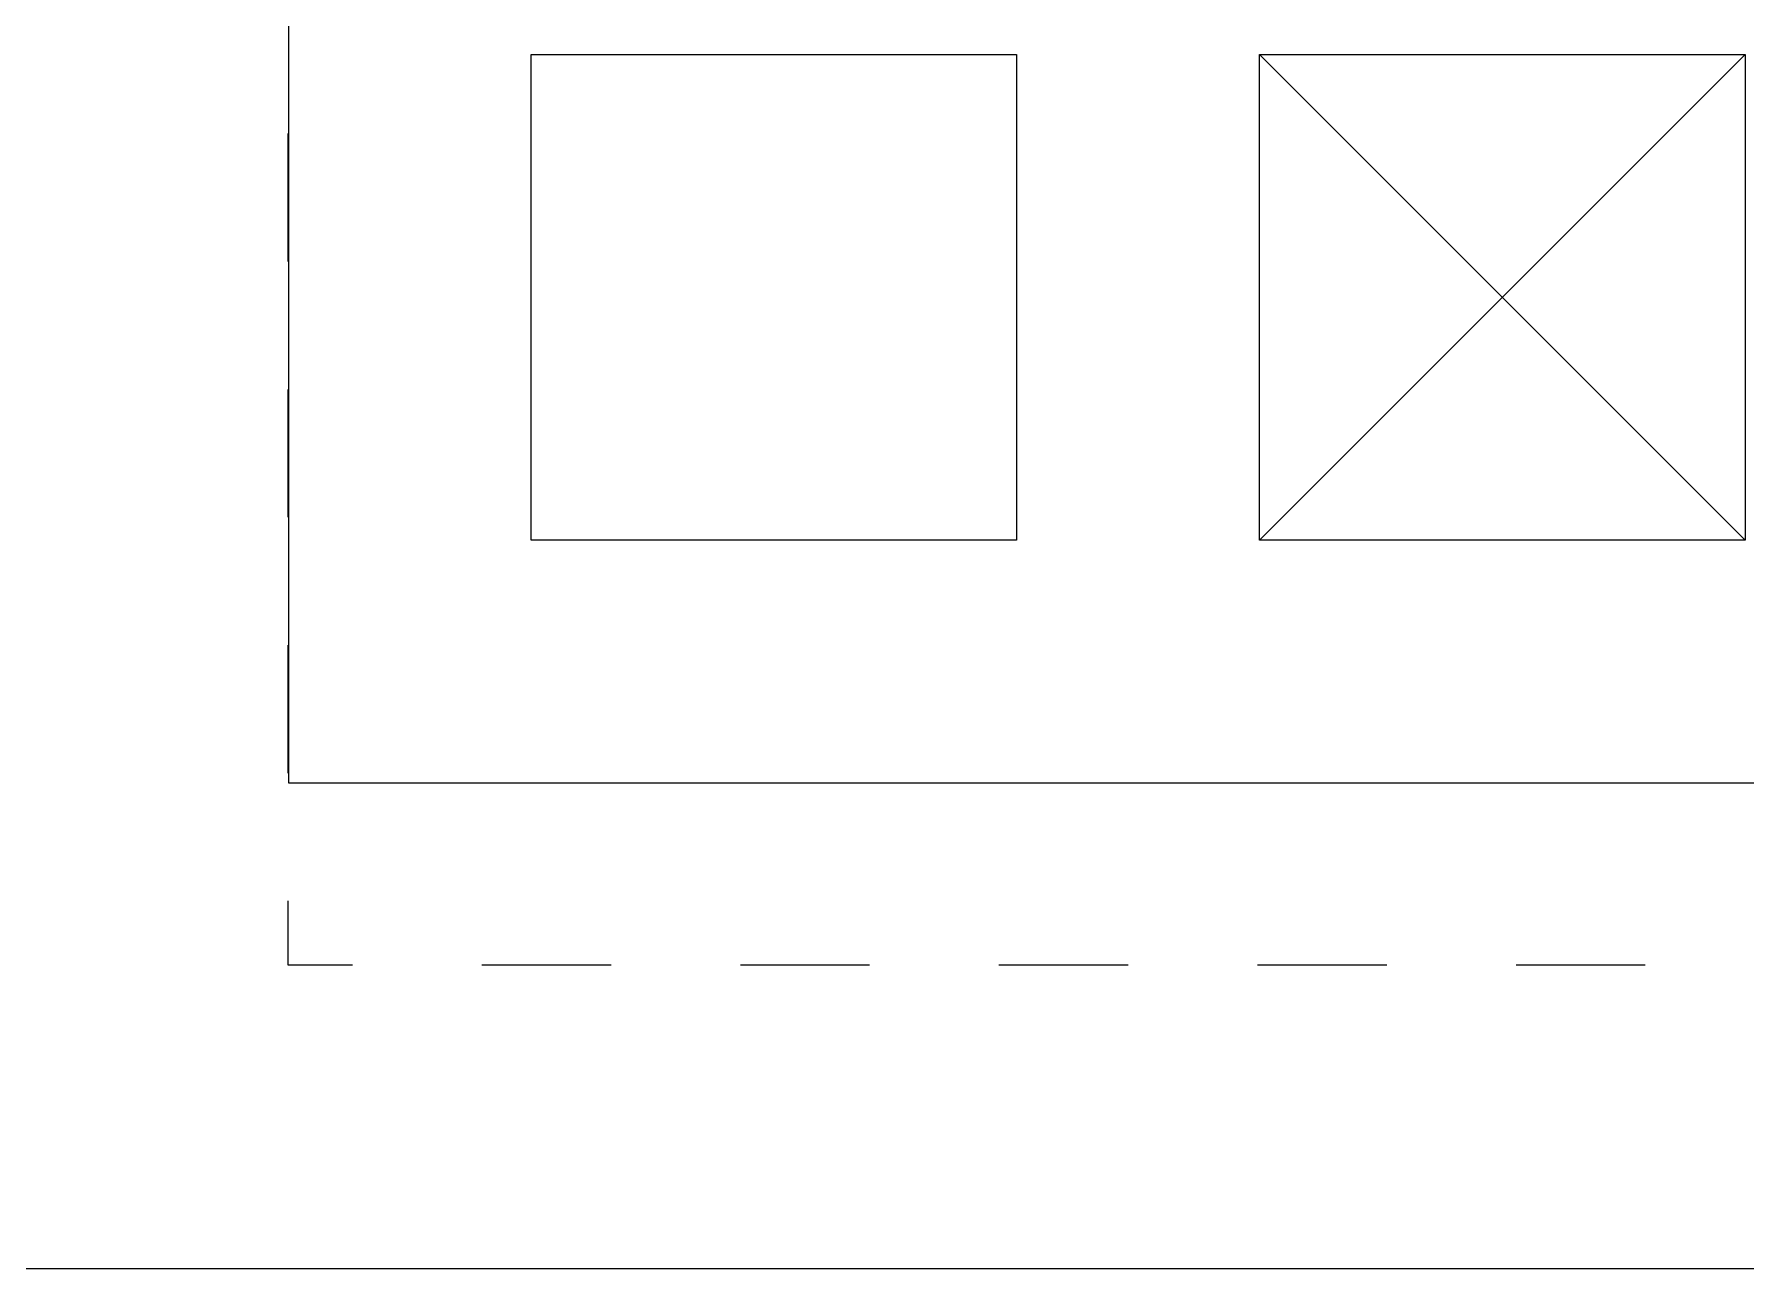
# Model space of a CAD drawing. Extents: x 0 to 360, y -268 to 0.
# Drawn here: x 106.6 to 163, y -268 to -227.3 of the extents above; entities that cross this region are included whole.
import ezdxf

# ---------------------------------------------------------------- set-up
doc = ezdxf.new("R2010")
doc.units = 0
doc.header["$MEASUREMENT"] = 0
doc.linetypes.add('AI-LINETYPE-5', pattern=[8.519513, 4.259756, -4.259756])
doc.linetypes.add('AI-LINETYPE-6', pattern=[8.427156, 4.213578, -4.213578])
doc.layers.add('LAYER_1', color=7, linetype='CONTINUOUS')

# ---------------------------------------------------------------- blocks, each defined once
blk = doc.blocks.new('BLOCK_19')
at = {"layer": 'LAYER_1', "color": 250, "linetype": 'AI-LINETYPE-6'}
blk.add_lwpolyline([(115, -251.67), (115, -144.225)], dxfattribs=at)
at = {"layer": 'LAYER_1', "color": 250}
blk.add_lwpolyline([(117.117, -258), (115, -258), (115, -255.884)], dxfattribs=at)
at = {"layer": 'LAYER_1', "color": 250, "linetype": 'AI-LINETYPE-5'}
blk.add_lwpolyline([(338.624, -258), (119.247, -258)], dxfattribs=at)
blk = doc.blocks.new('BLOCK_18')
at = {"layer": 'LAYER_1'}
blk.add_blockref('BLOCK_19', (0, 0), dxfattribs=at)
blk = doc.blocks.new('BLOCK_20')
at = {"layer": 'LAYER_1', "color": 250}
for points in [[(115.02, -196), (194.947, -196), (194.947, -252), (115.02, -252), (115.02, -196)], [(139, -244), (123, -244), (123, -228), (139, -228), (139, -244)], [(147, -228), (163, -244)], [(147, -244), (163, -228)], [(163, -244), (147, -244), (147, -228), (163, -228), (163, -244)]]:
    blk.add_lwpolyline(points, dxfattribs=at)
blk = doc.blocks.new('BLOCK_17')
at = {"layer": 'LAYER_1'}
for name in ['BLOCK_18', 'BLOCK_20']:
    blk.add_blockref(name, (0, 0), dxfattribs=at)

msp = doc.modelspace()

# ---------------------------------------------------------------- linework, layer by layer
at = {"layer": 'LAYER_1', "color": 250}
msp.add_lwpolyline([(359.999, -268.001), (0, -268.001), (0, 0), (359.999, 0), (359.999, -268.001)], dxfattribs=at)

# ---------------------------------------------------------------- block references
at = {"layer": 'LAYER_1'}
msp.add_blockref('BLOCK_17', (0, 0), dxfattribs=at)

doc.saveas('drawing.dxf')
